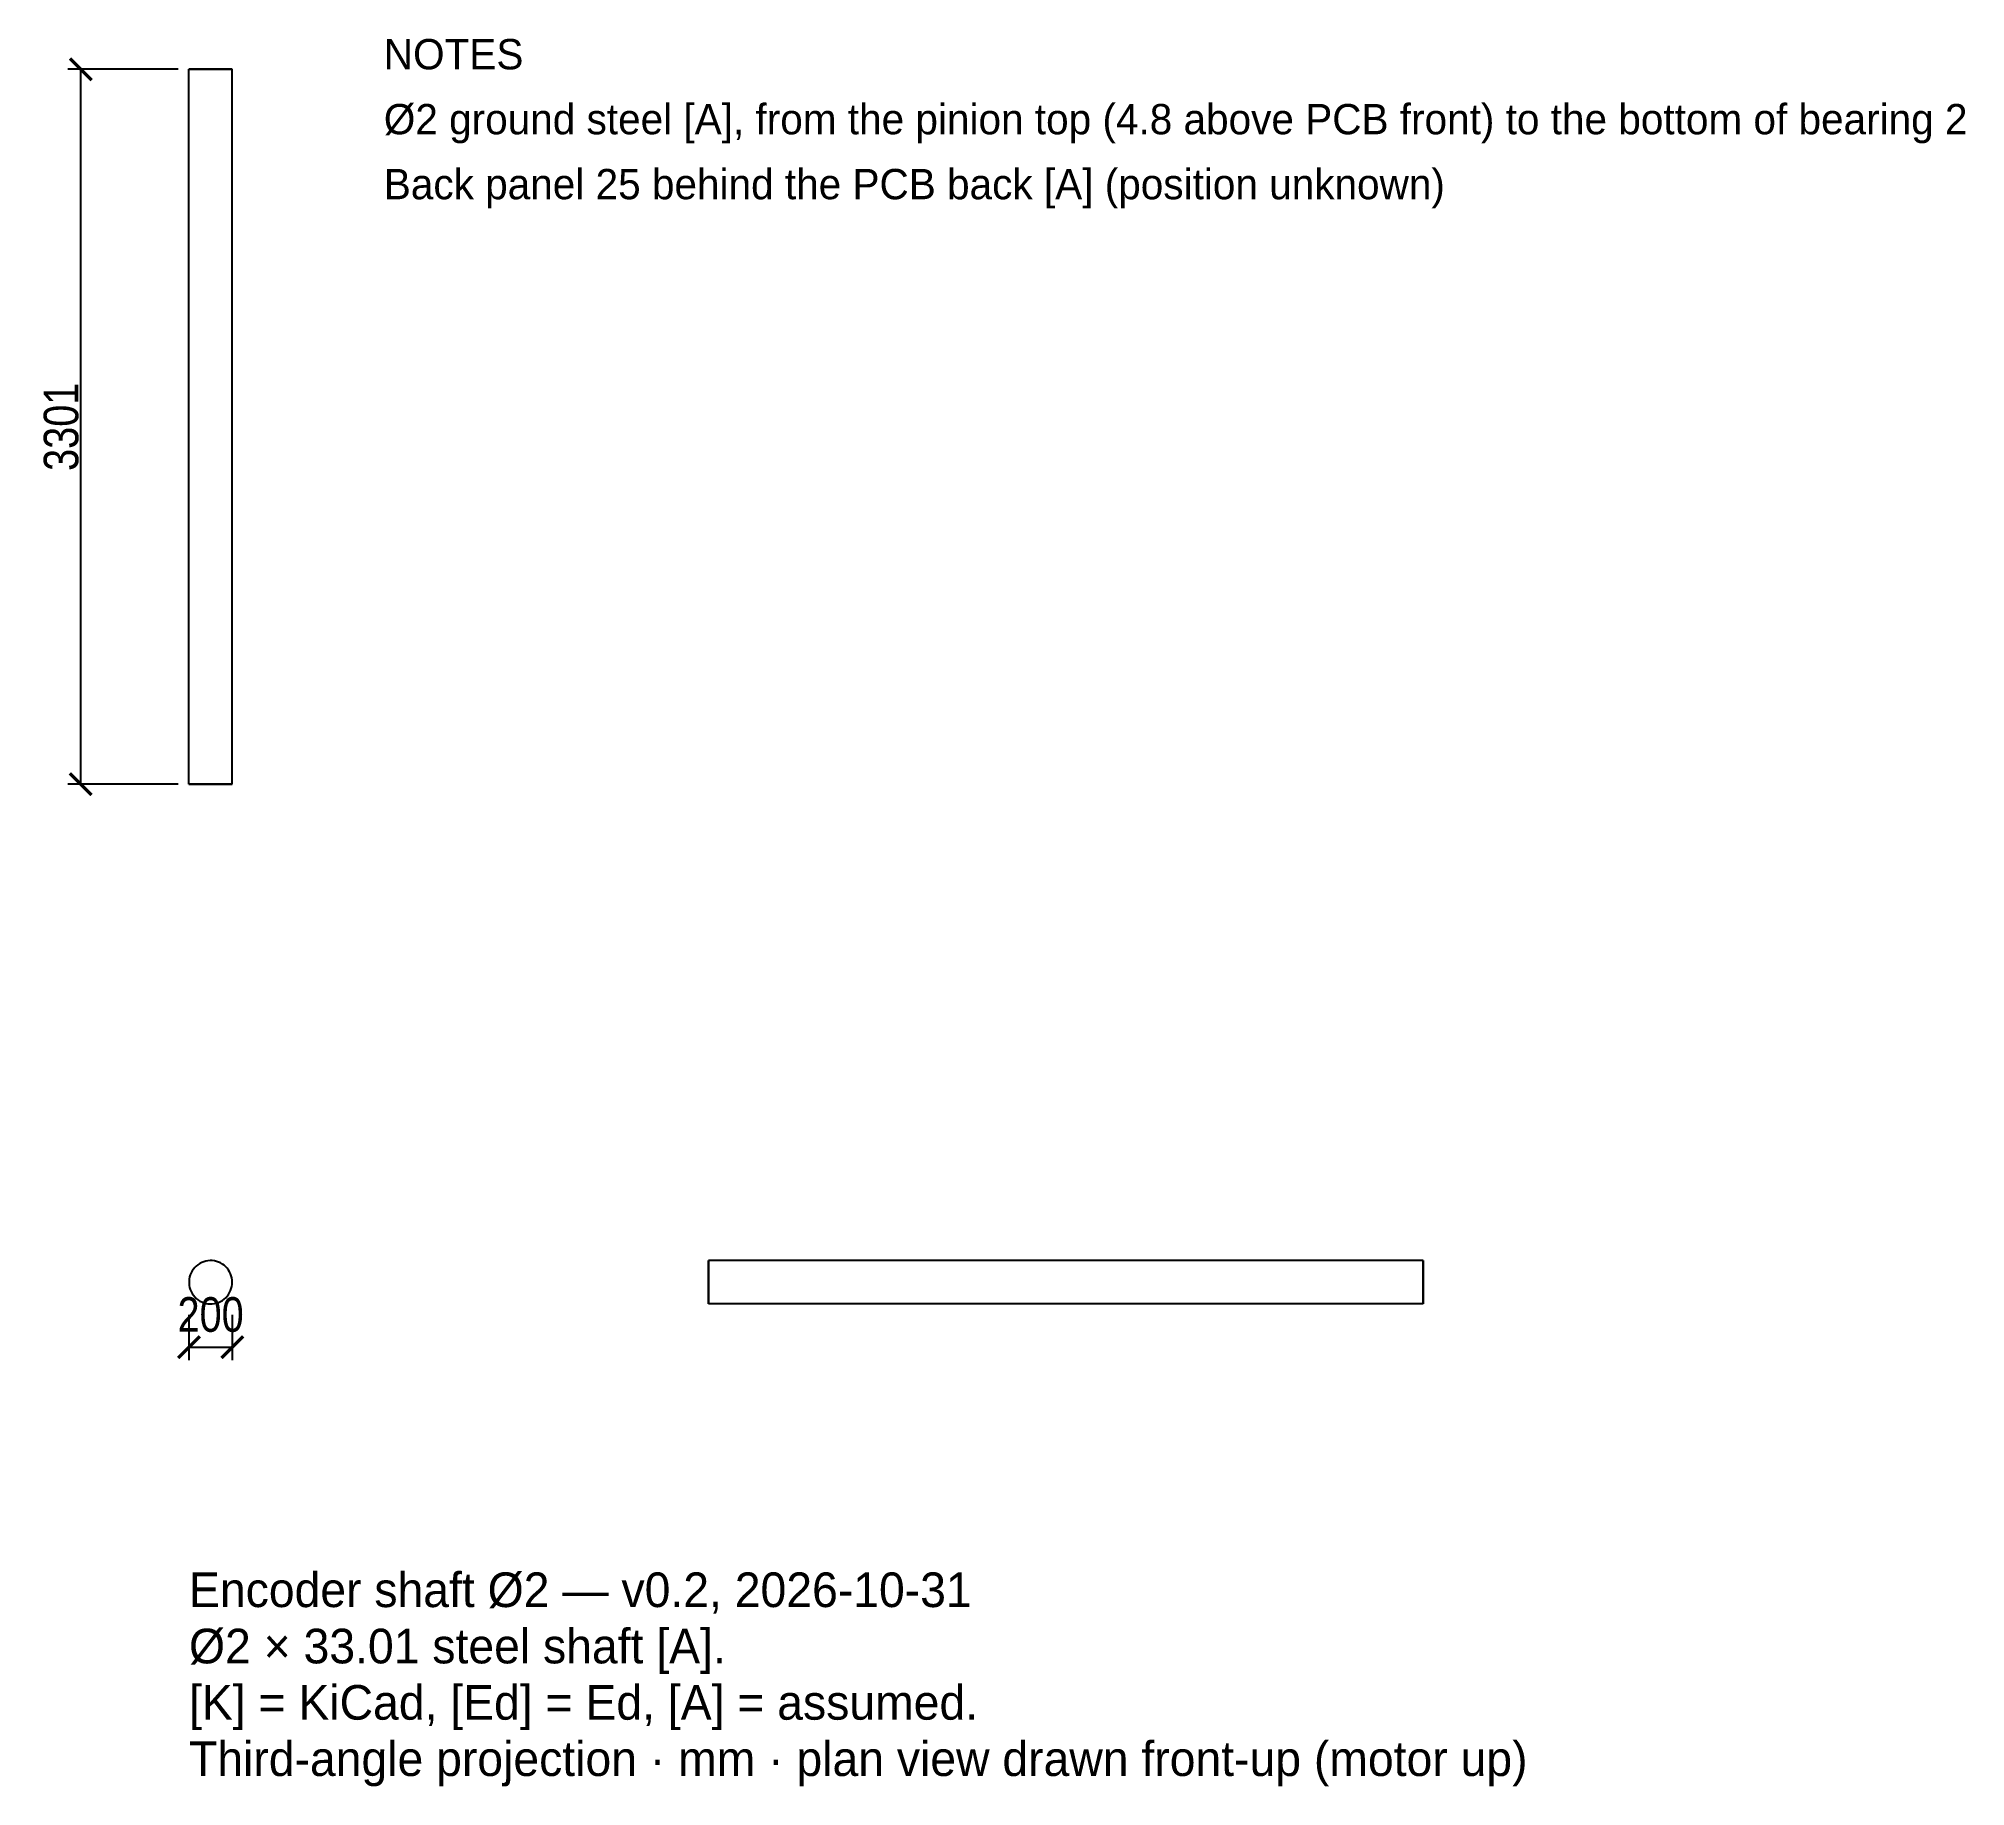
# Model space of a CAD drawing. Header units: millimetres. Extents: x -7.9 to 81.1, y -23.3 to 57.4.
import ezdxf

# ---------------------------------------------------------------- set-up
doc = ezdxf.new("R2010")
doc.units = ezdxf.units.MM
doc.linetypes.add('DASHED', pattern=[1.524, 1.27, -0.254])
for name, color, linetype in [('DIMS', 3, 'CONTINUOUS'), ('HIDDEN', 8, 'DASHED'), ('TEXT', 7, 'CONTINUOUS'), ('VISIBLE', 7, 'CONTINUOUS')]:
    doc.layers.add(name, color=color, linetype=linetype)
doc.styles.add('OpenSansCondensed-Light', font='OpenSansCondensed-Light.ttf')
doc.dimstyles.new('EZDXF', dxfattribs={"dimtxt": 0.25, "dimasz": 0.175, "dimexe": 0.375, "dimexo": 0.125, "dimgap": 0.1, "dimtad": 1, "dimlfac": 100, "dimzin": 12, "dimdsep": 46, "dimtxsty": 'OpenSansCondensed-Light', "dimblk": 'ARCHTICK', "dimcen": 2.5, "dimazin": 3, "dimtfac": 0.5, "dimtmove": 2, "dimatfit": 3})

# ---------------------------------------------------------------- blocks, each defined once
blk = doc.blocks.new('_ARCHTICK')
at = {"color": 0, "linetype": 'BYBLOCK', "const_width": 0.15}
blk.add_lwpolyline([(-0.5, -0.5), (0.5, 0.5)], dxfattribs=at)

msp = doc.modelspace()

# ---------------------------------------------------------------- linework, layer by layer
at = {"layer": 'HIDDEN'}
for points in [[(-1, 56.00969), (-0.96825, 56.00969), (-0.93651, 56.00969), (-0.90476, 56.00969), (-0.87302, 56.00969), (-0.84127, 56.00969), (-0.80952, 56.00969), (-0.77778, 56.00969), (-0.74603, 56.00969), (-0.71429, 56.00969), (-0.68254, 56.00969), (-0.65079, 56.00969), (-0.61905, 56.00969), (-0.5873, 56.00969), (-0.55556, 56.00969), (-0.52381, 56.00969), (-0.49206, 56.00969), (-0.46032, 56.00969), (-0.42857, 56.00969), (-0.39683, 56.00969), (-0.36508, 56.00969), (-0.33333, 56.00969), (-0.30159, 56.00969), (-0.26984, 56.00969), (-0.2381, 56.00969), (-0.20635, 56.00969), (-0.1746, 56.00969), (-0.14286, 56.00969), (-0.11111, 56.00969), (-0.07937, 56.00969), (-0.04762, 56.00969), (-0.01587, 56.00969), (0.01587, 56.00969), (0.04762, 56.00969), (0.07937, 56.00969), (0.11111, 56.00969), (0.14286, 56.00969), (0.1746, 56.00969), (0.20635, 56.00969), (0.2381, 56.00969), (0.26984, 56.00969), (0.30159, 56.00969), (0.33333, 56.00969), (0.36508, 56.00969), (0.39683, 56.00969), (0.42857, 56.00969), (0.46032, 56.00969), (0.49206, 56.00969), (0.52381, 56.00969), (0.55556, 56.00969), (0.5873, 56.00969), (0.61905, 56.00969), (0.65079, 56.00969), (0.68254, 56.00969), (0.71429, 56.00969), (0.74603, 56.00969), (0.77778, 56.00969), (0.80952, 56.00969), (0.84127, 56.00969), (0.87302, 56.00969), (0.90476, 56.00969), (0.93651, 56.00969), (0.96825, 56.00969), (1, 56.00969)], [(-1, 22.99969), (-0.96825, 22.99969), (-0.93651, 22.99969), (-0.90476, 22.99969), (-0.87302, 22.99969), (-0.84127, 22.99969), (-0.80952, 22.99969), (-0.77778, 22.99969), (-0.74603, 22.99969), (-0.71429, 22.99969), (-0.68254, 22.99969), (-0.65079, 22.99969), (-0.61905, 22.99969), (-0.5873, 22.99969), (-0.55556, 22.99969), (-0.52381, 22.99969), (-0.49206, 22.99969), (-0.46032, 22.99969), (-0.42857, 22.99969), (-0.39683, 22.99969), (-0.36508, 22.99969), (-0.33333, 22.99969), (-0.30159, 22.99969), (-0.26984, 22.99969), (-0.2381, 22.99969), (-0.20635, 22.99969), (-0.1746, 22.99969), (-0.14286, 22.99969), (-0.11111, 22.99969), (-0.07937, 22.99969), (-0.04762, 22.99969), (-0.01587, 22.99969), (0.01587, 22.99969), (0.04762, 22.99969), (0.07937, 22.99969), (0.11111, 22.99969), (0.14286, 22.99969), (0.1746, 22.99969), (0.20635, 22.99969), (0.2381, 22.99969), (0.26984, 22.99969), (0.30159, 22.99969), (0.33333, 22.99969), (0.36508, 22.99969), (0.39683, 22.99969), (0.42857, 22.99969), (0.46032, 22.99969), (0.49206, 22.99969), (0.52381, 22.99969), (0.55556, 22.99969), (0.5873, 22.99969), (0.61905, 22.99969), (0.65079, 22.99969), (0.68254, 22.99969), (0.71429, 22.99969), (0.74603, 22.99969), (0.77778, 22.99969), (0.80952, 22.99969), (0.84127, 22.99969), (0.87302, 22.99969), (0.90476, 22.99969), (0.93651, 22.99969), (0.96825, 22.99969), (1, 22.99969)], [(1, 0), (0.99503, 0.09957), (0.98017, 0.19815), (0.95557, 0.29476), (0.92148, 0.38843), (0.87822, 0.47825), (0.82624, 0.56332), (0.76604, 0.64279), (0.69824, 0.71587), (0.62349, 0.78183), (0.54255, 0.84003), (0.45621, 0.88987), (0.36534, 0.93087), (0.27084, 0.96262), (0.17365, 0.98481), (0.07473, 0.9972), (-0.02493, 0.99969), (-0.12434, 0.99224), (-0.22252, 0.97493), (-0.31849, 0.94793), (-0.41129, 0.91151), (-0.5, 0.86603), (-0.58374, 0.81194), (-0.66169, 0.74978), (-0.73305, 0.68017), (-0.79713, 0.6038), (-0.85329, 0.52144), (-0.90097, 0.43388), (-0.93969, 0.34202), (-0.96908, 0.24676), (-0.98883, 0.14904), (-0.99876, 0.04985), (-0.99876, -0.04985), (-0.98883, -0.14904), (-0.96908, -0.24676), (-0.93969, -0.34202), (-0.90097, -0.43388), (-0.85329, -0.52144), (-0.79713, -0.6038), (-0.73305, -0.68017), (-0.66169, -0.74978), (-0.58374, -0.81194), (-0.5, -0.86603), (-0.41129, -0.91151), (-0.31849, -0.94793), (-0.22252, -0.97493), (-0.12434, -0.99224), (-0.02493, -0.99969), (0.07473, -0.9972), (0.17365, -0.98481), (0.27084, -0.96262), (0.36534, -0.93087), (0.45621, -0.88987), (0.54255, -0.84003), (0.62349, -0.78183), (0.69824, -0.71587), (0.76604, -0.64279), (0.82624, -0.56332), (0.87822, -0.47825), (0.92148, -0.38843), (0.95557, -0.29476), (0.98017, -0.19815), (0.99503, -0.09957), (1, 0)], [(23, 1), (23, 0.96825), (23, 0.93651), (23, 0.90476), (23, 0.87302), (23, 0.84127), (23, 0.80952), (23, 0.77778), (23, 0.74603), (23, 0.71429), (23, 0.68254), (23, 0.65079), (23, 0.61905), (23, 0.5873), (23, 0.55556), (23, 0.52381), (23, 0.49206), (23, 0.46032), (23, 0.42857), (23, 0.39683), (23, 0.36508), (23, 0.33333), (23, 0.30159), (23, 0.26984), (23, 0.2381), (23, 0.20635), (23, 0.1746), (23, 0.14286), (23, 0.11111), (23, 0.07937), (23, 0.04762), (23, 0.01587), (23, -0.01587), (23, -0.04762), (23, -0.07937), (23, -0.11111), (23, -0.14286), (23, -0.1746), (23, -0.20635), (23, -0.2381), (23, -0.26984), (23, -0.30159), (23, -0.33333), (23, -0.36508), (23, -0.39683), (23, -0.42857), (23, -0.46032), (23, -0.49206), (23, -0.52381), (23, -0.55556), (23, -0.5873), (23, -0.61905), (23, -0.65079), (23, -0.68254), (23, -0.71429), (23, -0.74603), (23, -0.77778), (23, -0.80952), (23, -0.84127), (23, -0.87302), (23, -0.90476), (23, -0.93651), (23, -0.96825), (23, -1)], [(56.01, 1), (56.01, 0.96825), (56.01, 0.93651), (56.01, 0.90476), (56.01, 0.87302), (56.01, 0.84127), (56.01, 0.80952), (56.01, 0.77778), (56.01, 0.74603), (56.01, 0.71429), (56.01, 0.68254), (56.01, 0.65079), (56.01, 0.61905), (56.01, 0.5873), (56.01, 0.55556), (56.01, 0.52381), (56.01, 0.49206), (56.01, 0.46032), (56.01, 0.42857), (56.01, 0.39683), (56.01, 0.36508), (56.01, 0.33333), (56.01, 0.30159), (56.01, 0.26984), (56.01, 0.2381), (56.01, 0.20635), (56.01, 0.1746), (56.01, 0.14286), (56.01, 0.11111), (56.01, 0.07937), (56.01, 0.04762), (56.01, 0.01587), (56.01, -0.01587), (56.01, -0.04762), (56.01, -0.07937), (56.01, -0.11111), (56.01, -0.14286), (56.01, -0.1746), (56.01, -0.20635), (56.01, -0.2381), (56.01, -0.26984), (56.01, -0.30159), (56.01, -0.33333), (56.01, -0.36508), (56.01, -0.39683), (56.01, -0.42857), (56.01, -0.46032), (56.01, -0.49206), (56.01, -0.52381), (56.01, -0.55556), (56.01, -0.5873), (56.01, -0.61905), (56.01, -0.65079), (56.01, -0.68254), (56.01, -0.71429), (56.01, -0.74603), (56.01, -0.77778), (56.01, -0.80952), (56.01, -0.84127), (56.01, -0.87302), (56.01, -0.90476), (56.01, -0.93651), (56.01, -0.96825), (56.01, -1)]]:
    msp.add_lwpolyline(points, dxfattribs=at)
at = {"layer": 'VISIBLE'}
for points in [[(1, 56.00969), (0.96825, 56.00969), (0.93651, 56.00969), (0.90476, 56.00969), (0.87302, 56.00969), (0.84127, 56.00969), (0.80952, 56.00969), (0.77778, 56.00969), (0.74603, 56.00969), (0.71429, 56.00969), (0.68254, 56.00969), (0.65079, 56.00969), (0.61905, 56.00969), (0.5873, 56.00969), (0.55556, 56.00969), (0.52381, 56.00969), (0.49206, 56.00969), (0.46032, 56.00969), (0.42857, 56.00969), (0.39683, 56.00969), (0.36508, 56.00969), (0.33333, 56.00969), (0.30159, 56.00969), (0.26984, 56.00969), (0.2381, 56.00969), (0.20635, 56.00969), (0.1746, 56.00969), (0.14286, 56.00969), (0.11111, 56.00969), (0.07937, 56.00969), (0.04762, 56.00969), (0.01587, 56.00969), (-0.01587, 56.00969), (-0.04762, 56.00969), (-0.07937, 56.00969), (-0.11111, 56.00969), (-0.14286, 56.00969), (-0.1746, 56.00969), (-0.20635, 56.00969), (-0.2381, 56.00969), (-0.26984, 56.00969), (-0.30159, 56.00969), (-0.33333, 56.00969), (-0.36508, 56.00969), (-0.39683, 56.00969), (-0.42857, 56.00969), (-0.46032, 56.00969), (-0.49206, 56.00969), (-0.52381, 56.00969), (-0.55556, 56.00969), (-0.5873, 56.00969), (-0.61905, 56.00969), (-0.65079, 56.00969), (-0.68254, 56.00969), (-0.71429, 56.00969), (-0.74603, 56.00969), (-0.77778, 56.00969), (-0.80952, 56.00969), (-0.84127, 56.00969), (-0.87302, 56.00969), (-0.90476, 56.00969), (-0.93651, 56.00969), (-0.96825, 56.00969), (-1, 56.00969)], [(-1, 22.99969), (-1, 56.00969)], [(1, 22.99969), (1, 56.00969)], [(1, 22.99969), (0.96825, 22.99969), (0.93651, 22.99969), (0.90476, 22.99969), (0.87302, 22.99969), (0.84127, 22.99969), (0.80952, 22.99969), (0.77778, 22.99969), (0.74603, 22.99969), (0.71429, 22.99969), (0.68254, 22.99969), (0.65079, 22.99969), (0.61905, 22.99969), (0.5873, 22.99969), (0.55556, 22.99969), (0.52381, 22.99969), (0.49206, 22.99969), (0.46032, 22.99969), (0.42857, 22.99969), (0.39683, 22.99969), (0.36508, 22.99969), (0.33333, 22.99969), (0.30159, 22.99969), (0.26984, 22.99969), (0.2381, 22.99969), (0.20635, 22.99969), (0.1746, 22.99969), (0.14286, 22.99969), (0.11111, 22.99969), (0.07937, 22.99969), (0.04762, 22.99969), (0.01587, 22.99969), (-0.01587, 22.99969), (-0.04762, 22.99969), (-0.07937, 22.99969), (-0.11111, 22.99969), (-0.14286, 22.99969), (-0.1746, 22.99969), (-0.20635, 22.99969), (-0.2381, 22.99969), (-0.26984, 22.99969), (-0.30159, 22.99969), (-0.33333, 22.99969), (-0.36508, 22.99969), (-0.39683, 22.99969), (-0.42857, 22.99969), (-0.46032, 22.99969), (-0.49206, 22.99969), (-0.52381, 22.99969), (-0.55556, 22.99969), (-0.5873, 22.99969), (-0.61905, 22.99969), (-0.65079, 22.99969), (-0.68254, 22.99969), (-0.71429, 22.99969), (-0.74603, 22.99969), (-0.77778, 22.99969), (-0.80952, 22.99969), (-0.84127, 22.99969), (-0.87302, 22.99969), (-0.90476, 22.99969), (-0.93651, 22.99969), (-0.96825, 22.99969), (-1, 22.99969)], [(1, 0), (0.99503, 0.09957), (0.98017, 0.19815), (0.95557, 0.29476), (0.92148, 0.38843), (0.87822, 0.47825), (0.82624, 0.56332), (0.76604, 0.64279), (0.69824, 0.71587), (0.62349, 0.78183), (0.54255, 0.84003), (0.45621, 0.88987), (0.36534, 0.93087), (0.27084, 0.96262), (0.17365, 0.98481), (0.07473, 0.9972), (-0.02493, 0.99969), (-0.12434, 0.99224), (-0.22252, 0.97493), (-0.31849, 0.94793), (-0.41129, 0.91151), (-0.5, 0.86603), (-0.58374, 0.81194), (-0.66169, 0.74978), (-0.73305, 0.68017), (-0.79713, 0.6038), (-0.85329, 0.52144), (-0.90097, 0.43388), (-0.93969, 0.34202), (-0.96908, 0.24676), (-0.98883, 0.14904), (-0.99876, 0.04985), (-0.99876, -0.04985), (-0.98883, -0.14904), (-0.96908, -0.24676), (-0.93969, -0.34202), (-0.90097, -0.43388), (-0.85329, -0.52144), (-0.79713, -0.6038), (-0.73305, -0.68017), (-0.66169, -0.74978), (-0.58374, -0.81194), (-0.5, -0.86603), (-0.41129, -0.91151), (-0.31849, -0.94793), (-0.22252, -0.97493), (-0.12434, -0.99224), (-0.02493, -0.99969), (0.07473, -0.9972), (0.17365, -0.98481), (0.27084, -0.96262), (0.36534, -0.93087), (0.45621, -0.88987), (0.54255, -0.84003), (0.62349, -0.78183), (0.69824, -0.71587), (0.76604, -0.64279), (0.82624, -0.56332), (0.87822, -0.47825), (0.92148, -0.38843), (0.95557, -0.29476), (0.98017, -0.19815), (0.99503, -0.09957), (1, 0)], [(23, 0), (23, 0.01587), (23, 0.03175), (23, 0.04762), (23, 0.06349), (23, 0.07937), (23, 0.09524), (23, 0.11111), (23, 0.12698), (23, 0.14286), (23, 0.15873), (23, 0.1746), (23, 0.19048), (23, 0.20635), (23, 0.22222), (23, 0.2381), (23, 0.25397), (23, 0.26984), (23, 0.28571), (23, 0.30159), (23, 0.31746), (23, 0.33333), (23, 0.34921), (23, 0.36508), (23, 0.38095), (23, 0.39683), (23, 0.4127), (23, 0.42857), (23, 0.44444), (23, 0.46032), (23, 0.47619), (23, 0.49206), (23, 0.50794), (23, 0.52381), (23, 0.53968), (23, 0.55556), (23, 0.57143), (23, 0.5873), (23, 0.60317), (23, 0.61905), (23, 0.63492), (23, 0.65079), (23, 0.66667), (23, 0.68254), (23, 0.69841), (23, 0.71429), (23, 0.73016), (23, 0.74603), (23, 0.7619), (23, 0.77778), (23, 0.79365), (23, 0.80952), (23, 0.8254), (23, 0.84127), (23, 0.85714), (23, 0.87302), (23, 0.88889), (23, 0.90476), (23, 0.92063), (23, 0.93651), (23, 0.95238), (23, 0.96825), (23, 0.98413), (23, 1)], [(56.01, 1), (23, 1)], [(56.01, 0), (56.01, 0.01587), (56.01, 0.03175), (56.01, 0.04762), (56.01, 0.06349), (56.01, 0.07937), (56.01, 0.09524), (56.01, 0.11111), (56.01, 0.12698), (56.01, 0.14286), (56.01, 0.15873), (56.01, 0.1746), (56.01, 0.19048), (56.01, 0.20635), (56.01, 0.22222), (56.01, 0.2381), (56.01, 0.25397), (56.01, 0.26984), (56.01, 0.28571), (56.01, 0.30159), (56.01, 0.31746), (56.01, 0.33333), (56.01, 0.34921), (56.01, 0.36508), (56.01, 0.38095), (56.01, 0.39683), (56.01, 0.4127), (56.01, 0.42857), (56.01, 0.44444), (56.01, 0.46032), (56.01, 0.47619), (56.01, 0.49206), (56.01, 0.50794), (56.01, 0.52381), (56.01, 0.53968), (56.01, 0.55556), (56.01, 0.57143), (56.01, 0.5873), (56.01, 0.60317), (56.01, 0.61905), (56.01, 0.63492), (56.01, 0.65079), (56.01, 0.66667), (56.01, 0.68254), (56.01, 0.69841), (56.01, 0.71429), (56.01, 0.73016), (56.01, 0.74603), (56.01, 0.7619), (56.01, 0.77778), (56.01, 0.79365), (56.01, 0.80952), (56.01, 0.8254), (56.01, 0.84127), (56.01, 0.85714), (56.01, 0.87302), (56.01, 0.88889), (56.01, 0.90476), (56.01, 0.92063), (56.01, 0.93651), (56.01, 0.95238), (56.01, 0.96825), (56.01, 0.98413), (56.01, 1)], [(23, -1), (23, -0.98413), (23, -0.96825), (23, -0.95238), (23, -0.93651), (23, -0.92063), (23, -0.90476), (23, -0.88889), (23, -0.87302), (23, -0.85714), (23, -0.84127), (23, -0.8254), (23, -0.80952), (23, -0.79365), (23, -0.77778), (23, -0.7619), (23, -0.74603), (23, -0.73016), (23, -0.71429), (23, -0.69841), (23, -0.68254), (23, -0.66667), (23, -0.65079), (23, -0.63492), (23, -0.61905), (23, -0.60317), (23, -0.5873), (23, -0.57143), (23, -0.55556), (23, -0.53968), (23, -0.52381), (23, -0.50794), (23, -0.49206), (23, -0.47619), (23, -0.46032), (23, -0.44444), (23, -0.42857), (23, -0.4127), (23, -0.39683), (23, -0.38095), (23, -0.36508), (23, -0.34921), (23, -0.33333), (23, -0.31746), (23, -0.30159), (23, -0.28571), (23, -0.26984), (23, -0.25397), (23, -0.2381), (23, -0.22222), (23, -0.20635), (23, -0.19048), (23, -0.1746), (23, -0.15873), (23, -0.14286), (23, -0.12698), (23, -0.11111), (23, -0.09524), (23, -0.07937), (23, -0.06349), (23, -0.04762), (23, -0.03175), (23, -0.01587), (23, 0)], [(56.01, -1), (56.01, -0.98413), (56.01, -0.96825), (56.01, -0.95238), (56.01, -0.93651), (56.01, -0.92063), (56.01, -0.90476), (56.01, -0.88889), (56.01, -0.87302), (56.01, -0.85714), (56.01, -0.84127), (56.01, -0.8254), (56.01, -0.80952), (56.01, -0.79365), (56.01, -0.77778), (56.01, -0.7619), (56.01, -0.74603), (56.01, -0.73016), (56.01, -0.71429), (56.01, -0.69841), (56.01, -0.68254), (56.01, -0.66667), (56.01, -0.65079), (56.01, -0.63492), (56.01, -0.61905), (56.01, -0.60317), (56.01, -0.5873), (56.01, -0.57143), (56.01, -0.55556), (56.01, -0.53968), (56.01, -0.52381), (56.01, -0.50794), (56.01, -0.49206), (56.01, -0.47619), (56.01, -0.46032), (56.01, -0.44444), (56.01, -0.42857), (56.01, -0.4127), (56.01, -0.39683), (56.01, -0.38095), (56.01, -0.36508), (56.01, -0.34921), (56.01, -0.33333), (56.01, -0.31746), (56.01, -0.30159), (56.01, -0.28571), (56.01, -0.26984), (56.01, -0.25397), (56.01, -0.2381), (56.01, -0.22222), (56.01, -0.20635), (56.01, -0.19048), (56.01, -0.1746), (56.01, -0.15873), (56.01, -0.14286), (56.01, -0.12698), (56.01, -0.11111), (56.01, -0.09524), (56.01, -0.07937), (56.01, -0.06349), (56.01, -0.04762), (56.01, -0.03175), (56.01, -0.01587), (56.01, 0)], [(56.01, -1), (23, -1)]]:
    msp.add_lwpolyline(points, dxfattribs=at)

# ---------------------------------------------------------------- texts
at = {"layer": 'TEXT'}
for s, height, p in [('NOTES', 1.4, (8, 56.00969)), ('Ø2 ground steel [A], from the pinion top (4.8 above PCB front) to the bottom of bearing 2', 1.4, (8, 53.00969)), ('Back panel 25 behind the PCB back [A] (position unknown)', 1.4, (8, 50.00969)), ('Encoder shaft Ø2 — v0.2, 2026-10-31', 1.6, (-0.99876, -14.99969)), ('Ø2 × 33.01 steel shaft [A].', 1.6, (-0.99876, -17.59969)), ('[K] = KiCad, [Ed] = Ed, [A] = assumed.', 1.6, (-0.99876, -20.19969)), ('Third-angle projection · mm · plan view drawn front-up (motor up)', 1.6, (-0.99876, -22.79969))]:
    msp.add_text(s, height=height, dxfattribs=at).set_placement(p)

# ---------------------------------------------------------------- dimensions: what is measured, and where the dimension line sits
at = {"layer": 'DIMS'}
msp.add_linear_dim(base=(-6, 22.99969), p1=(-1, 22.99969), p2=(-1, 56.00969), angle=90, dimstyle='EZDXF', override={"dimtxt": 1.6, "dimasz": 1, "dimexe": 0.6, "dimexo": 0.5, "dimdec": 2}, dxfattribs=at).render()
msp.add_linear_dim(base=(-1, -3), p1=(-1, -1), p2=(1, -1), dimstyle='EZDXF', override={"dimtxt": 1.6, "dimasz": 1, "dimexe": 0.6, "dimexo": 0.5, "dimdec": 2}, dxfattribs=at).render()

doc.saveas('drawing.dxf')
